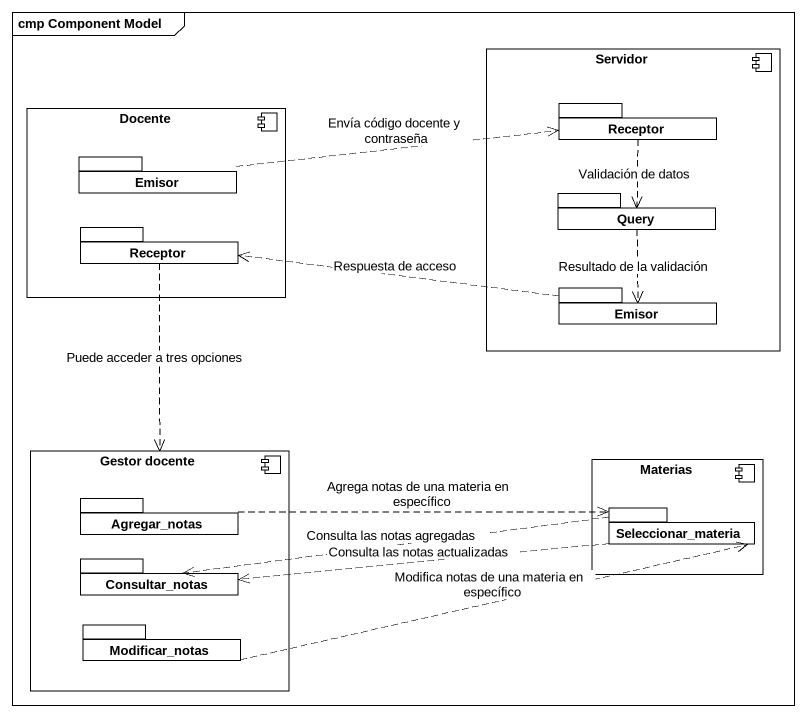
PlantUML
@startuml
mainframe cmp Component Model
component Servidor {
  package Receptor {
  }
  package Query {
  }
  package "Emisor" as Emisor_2 {
  }
}
component Docente {
  package Emisor {
  }
  package "Receptor" as Receptor_2 {
  }
}
component "Gestor docente" as Gestor_docente {
  package Agregar_notas {
  }
  package Consultar_notas {
  }
  package Modificar_notas {
  }
}
component Materias {
  package Seleccionar_materia {
  }
}
Receptor ..> Query : Validación de datos
Emisor .right.> Receptor : Envía código docente y contraseña
Query ..> Emisor_2 : Resultado de la validación
Receptor_2 ..> Gestor_docente : Puede acceder a tres opciones
Emisor_2 .left.> Receptor_2 : Respuesta de acceso
Agregar_notas .right.> Seleccionar_materia : Agrega notas de una materia en específico
Seleccionar_materia .left.> Consultar_notas : Consulta las notas agregadas
Seleccionar_materia .left.> Consultar_notas : Consulta las notas actualizadas
Modificar_notas .right.> Seleccionar_materia : Modifica notas de una materia en específico
@enduml
